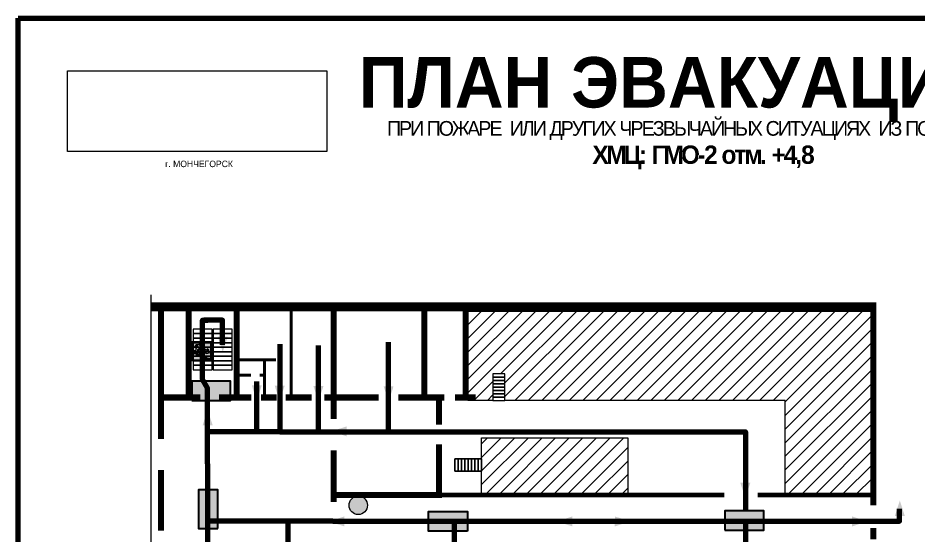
# Model space of a CAD drawing. Header units: millimetres. Extents: x 13114 to 67229, y 22859 to 38520.
# Drawn here: x 18739.7 to 19132.2, y 31856.5 to 32082.3 of the extents above; entities that cross this region are included whole.
import ezdxf

# ---------------------------------------------------------------- set-up
doc = ezdxf.new("R2010")
doc.units = ezdxf.units.MM
doc.layers.add('План_Штампы', color=7, linetype='Continuous')
doc.styles.add('обычный', font='arial.ttf')
picture_1 = doc.add_image_def('image1.jpg', size_in_pixel=(337, 105))

# ---------------------------------------------------------------- blocks, each defined once
blk = doc.blocks.new('A$C7B8C2D5B')
at = {"lineweight": 0}
h = blk.add_hatch(color=5, dxfattribs=at)
h.dxf.hatch_style = 1
h.paths.add_polyline_path([(1.4, -3.02, 1), (-2.11, -3.02, 1)])
at = {"color": 5, "lineweight": 0}
blk.add_circle((-0.36, -3.02), 1.75, dxfattribs=at)
blk = doc.blocks.new('A$C32E8229D')
at = {"true_color": 0xffffff}
blk.add_hatch(color=7, dxfattribs=at).paths.add_polyline_path([(0, 0), (0, -8), (16, -8), (16, 0)])
h = blk.add_hatch(color=126)
h.paths.add_polyline_path([(0.2, -0.2), (15.8, -0.2), (15.8, -7.8), (0.2, -7.8)])
h.paths.add_polyline_path([(13.49, -2.05), (12.08, -2.05), (11.37, -2.63, 0.162397), (11.29, -2.84), (11.29, -3.63), (10.35, -3.63), (10.35, -4.05), (11.68, -4.05), (11.68, -3.48), (12.26, -4.28), (11.29, -5.1), (11.29, -6.78), (11.85, -6.78), (11.85, -5.44), (12.8, -4.64), (12.8, -5.94), (14.46, -5.94), (14.46, -5.39), (13.45, -5.39), (13.45, -3.97), (12.46, -2.59), (13.15, -2.59), (13.69, -3.34), (14.18, -3)], flags=16)
h.paths.add_polyline_path([(10.74, -1.82, 1), (11.8, -1.82, 1)], flags=16)
h.paths.add_polyline_path([(9.39, -3.59), (5.99, -3.59), (6.56, -3.03), (5.91, -3.03), (5.1, -3.83), (5.91, -4.64), (6.56, -4.64), (5.99, -4.09), (9.39, -4.09)], flags=16)
h.paths.add_polyline_path([(4.29, -1.08), (1.72, -1.08), (1.72, -6.6), (4.29, -6.6)], flags=16)
at = {"color": 126}
blk.add_lwpolyline([(16, -8), (0, -8), (0, 0), (16, 0)], close=True, dxfattribs=at)
blk = doc.blocks.new('A$C7B4425F7')
at = {"true_color": 0xffffff}
blk.add_hatch(color=7, dxfattribs=at).paths.add_polyline_path([(0, 0), (-16, 0), (-16, -8), (0, -8)])
h = blk.add_hatch(color=126)
h.paths.add_polyline_path([(-0.2, -0.2), (-15.8, -0.2), (-15.8, -7.8), (-0.2, -7.8)])
h.paths.add_polyline_path([(-11.76, -2.03), (-11.76, -3.66), (-11.17, -3.66, -0.568275), (-11.17, -6.18), (-12.58, -6.18), (-12.58, -2.03)], flags=16)
h.paths.add_polyline_path([(-13.33, -4.12, -0.495768), (-13.59, -6.18), (-15.03, -6.18), (-15.03, -2.03), (-13.59, -2.03, -0.487973)], flags=16)
h.paths.add_polyline_path([(-10.25, -2.03), (-9.48, -2.03), (-9.48, -6.18), (-10.25, -6.18)], flags=16)
h.paths.add_polyline_path([(-13.84, -3.69), (-14.24, -3.69), (-14.24, -3.03), (-13.9, -3.03, -0.692621)], flags=0)
h.paths.add_polyline_path([(-9.15, -2.03), (-8.4, -2.03), (-8.04, -3.07), (-7.68, -2.03), (-6.93, -2.03), (-7.64, -4.1), (-6.93, -6.18), (-7.68, -6.18), (-8.04, -5.14), (-8.4, -6.18), (-9.15, -6.18), (-8.44, -4.1)], flags=16)
h.paths.add_polyline_path([(-11.76, -4.46), (-11.42, -4.46, -0.692621), (-11.36, -5.12), (-11.76, -5.12)], flags=0)
h.paths.add_polyline_path([(-13.9, -5.2), (-14.24, -5.2), (-14.24, -4.55), (-13.84, -4.55, -0.708038)], flags=0)
edge = h.paths.add_edge_path(flags=16)
edge.add_ellipse((-5.51, -4.08), major_axis=(0, 2.05), ratio=0.586184, start_angle=0, end_angle=360)
edge = h.paths.add_edge_path(flags=0)
edge.add_ellipse((-5.51, -4.08), major_axis=(0, 1.14), ratio=0.454828, start_angle=0, end_angle=360)
h.paths.add_polyline_path([(-4.13, -4.96, 0.377264), (-3.48, -4.52, 0.0555), (-3.16, -2.03), (-1.66, -2.03), (-1.66, -4.96), (-0.96, -4.96), (-0.96, -7.01), (-1.75, -7.01), (-1.75, -6.18), (-3.3, -6.18), (-3.3, -7.02), (-4.13, -7.02)], flags=16)
h.paths.add_polyline_path([(-2.73, -2.91), (-2.28, -2.91), (-2.28, -4.96), (-3.05, -4.96, 0.079136)], flags=0)
at = {"color": 126}
blk.add_lwpolyline([(-16, -8), (0, -8), (0, 0), (-16, 0)], close=True, dxfattribs=at)
blk = doc.blocks.new('вниз')
at = {"lineweight": 0, "true_color": 0xffffff}
h = blk.add_hatch(color=7, dxfattribs=at)
h.dxf.hatch_style = 1
h.paths.add_polyline_path([(40994.51, -4472.22), (40986.51, -4472.22), (40986.51, -4480.22), (40994.51, -4480.22)])
h.paths.add_polyline_path([(40994.31, -4472.42), (40994.31, -4480.01), (40986.71, -4480.01), (40986.71, -4472.42)], flags=16)
h.paths.add_polyline_path([(40988.43, -4473.53), (40989.43, -4473.53), (40990.19, -4473.96), (40990.19, -4474.6), (40991, -4474.6), (40991, -4475.06), (40989.73, -4475.06), (40989.73, -4474.46), (40989.3, -4475.18), (40990.17, -4475.7), (40990.17, -4477.11), (40989.63, -4477.11), (40989.63, -4476.01), (40988.94, -4475.59), (40988.94, -4476.46), (40988.94, -4476.46), (40987.47, -4476.46), (40987.26, -4476.46), (40987.26, -4475.92), (40988.4, -4475.92), (40988.4, -4475.2), (40989.1, -4473.99), (40988.66, -4473.99), (40988.24, -4474.7), (40987.86, -4474.47), (40988.41, -4473.56)], flags=0)
h.paths.add_polyline_path([(40990.55, -4473.29, -1), (40989.69, -4473.29, -1)], flags=0)
h.paths.add_polyline_path([(40988.85, -4476.89), (40988.85, -4477.43), (40990.1, -4477.43), (40990.1, -4477.99), (40991.34, -4477.99), (40991.34, -4478.54), (40992.59, -4478.54), (40992.59, -4479.09), (40993.83, -4479.09), (40993.83, -4479.52), (40992.17, -4479.52), (40992.17, -4478.97), (40990.91, -4478.97), (40990.91, -4478.41), (40989.68, -4478.41), (40989.68, -4477.86), (40988.43, -4477.86), (40988.43, -4477.31), (40987.6, -4477.31), (40987.18, -4477.31), (40987.18, -4476.89)], flags=0)
h.paths.add_polyline_path([(40991.61, -4475.33), (40993.12, -4476.2), (40992.9, -4475.27), (40993.48, -4475.6), (40993.83, -4476.88), (40992.56, -4477.22), (40991.97, -4476.88), (40992.9, -4476.61), (40991.38, -4475.74), (40991.58, -4475.39)], flags=0)
h.paths.add_polyline_path([(40990.19, -4473.96), (40989.43, -4473.53), (40988.43, -4473.53), (40988.41, -4473.56), (40987.86, -4474.47), (40988.24, -4474.7), (40988.66, -4473.99), (40989.1, -4473.99), (40988.4, -4475.2), (40988.4, -4475.92), (40987.26, -4475.92), (40987.26, -4476.46), (40987.47, -4476.46), (40988.94, -4476.46), (40988.94, -4476.27), (40988.94, -4475.59), (40989.63, -4476.01), (40989.63, -4477.11), (40990.17, -4477.11), (40990.17, -4475.7), (40989.3, -4475.18), (40989.73, -4474.46), (40989.73, -4475.06), (40991, -4475.06), (40991, -4474.6), (40990.19, -4474.6)], flags=0)
h.paths.add_polyline_path([(40990.55, -4473.29, 1), (40989.69, -4473.29, 1)], flags=0)
h.paths.add_polyline_path([(40991.61, -4475.33), (40991.58, -4475.39), (40991.38, -4475.74), (40992.9, -4476.61), (40991.97, -4476.88), (40992.56, -4477.22), (40993.83, -4476.88), (40993.48, -4475.6), (40992.9, -4475.27), (40993.12, -4476.2)], flags=0)
h.paths.add_polyline_path([(40990.1, -4477.43), (40988.85, -4477.43), (40988.85, -4476.89), (40987.18, -4476.89), (40987.18, -4477.31), (40987.6, -4477.31), (40988.43, -4477.31), (40988.43, -4477.86), (40989.68, -4477.86), (40989.68, -4478.41), (40990.91, -4478.41), (40990.91, -4478.97), (40992.17, -4478.97), (40992.17, -4479.52), (40993.83, -4479.52), (40993.83, -4479.09), (40992.59, -4479.09), (40992.59, -4478.54), (40991.34, -4478.54), (40991.34, -4477.99), (40990.1, -4477.99)], flags=0)
at = {"lineweight": 0}
h = blk.add_hatch(color=126, dxfattribs=at)
h.dxf.hatch_style = 1
h.paths.add_polyline_path([(40994.31, -4472.42), (40986.71, -4472.42), (40986.71, -4480.01), (40994.31, -4480.01)])
h.paths.add_polyline_path([(40988.43, -4473.53), (40989.43, -4473.53), (40990.19, -4473.96), (40990.19, -4474.6), (40991, -4474.6), (40991, -4475.06), (40989.73, -4475.06), (40989.73, -4474.46), (40989.3, -4475.18), (40990.17, -4475.7), (40990.17, -4477.11), (40989.63, -4477.11), (40989.63, -4476.01), (40988.94, -4475.59), (40988.94, -4476.46), (40988.94, -4476.46), (40987.47, -4476.46), (40987.26, -4476.46), (40987.26, -4475.92), (40988.4, -4475.92), (40988.4, -4475.2), (40989.1, -4473.99), (40988.66, -4473.99), (40988.24, -4474.7), (40987.86, -4474.47), (40988.41, -4473.56)], flags=16)
h.paths.add_polyline_path([(40990.55, -4473.29, -1), (40989.69, -4473.29, -1)], flags=16)
h.paths.add_polyline_path([(40988.85, -4476.89), (40988.85, -4477.43), (40990.1, -4477.43), (40990.1, -4477.99), (40991.34, -4477.99), (40991.34, -4478.54), (40992.59, -4478.54), (40992.59, -4479.09), (40993.83, -4479.09), (40993.83, -4479.52), (40992.17, -4479.52), (40992.17, -4478.97), (40990.91, -4478.97), (40990.91, -4478.41), (40989.68, -4478.41), (40989.68, -4477.86), (40988.43, -4477.86), (40988.43, -4477.31), (40987.6, -4477.31), (40987.18, -4477.31), (40987.18, -4476.89)], flags=16)
h.paths.add_polyline_path([(40991.61, -4475.33), (40993.12, -4476.2), (40992.9, -4475.27), (40993.48, -4475.6), (40993.83, -4476.88), (40992.56, -4477.22), (40991.97, -4476.88), (40992.9, -4476.61), (40991.38, -4475.74), (40991.58, -4475.39)], flags=16)
at = {"lineweight": 0, "true_color": 0xffffff}
h = blk.add_hatch(color=7, dxfattribs=at)
h.dxf.hatch_style = 1
h.paths.add_polyline_path([(40989.73, -4474.46), (40989.73, -4475.06), (40991, -4475.06), (40991, -4474.6), (40990.19, -4474.6), (40990.19, -4473.96), (40989.43, -4473.53), (40988.43, -4473.53), (40988.41, -4473.56), (40987.86, -4474.47), (40988.24, -4474.7), (40988.66, -4473.99), (40989.1, -4473.99), (40988.4, -4475.2), (40988.4, -4475.92), (40987.26, -4475.92), (40987.26, -4476.46), (40987.47, -4476.46), (40988.94, -4476.46), (40988.94, -4475.59), (40989.63, -4476.01), (40989.63, -4477.11), (40990.17, -4477.11), (40990.17, -4475.7), (40989.3, -4475.18)])
h.paths.add_polyline_path([(40989.69, -4473.29, 1), (40990.55, -4473.29, 1)])
h.paths.add_polyline_path([(40991.61, -4475.33), (40991.58, -4475.39), (40991.38, -4475.74), (40992.9, -4476.61), (40991.97, -4476.88), (40992.56, -4477.22), (40993.83, -4476.88), (40993.48, -4475.6), (40992.9, -4475.27), (40993.12, -4476.2)])
h.paths.add_polyline_path([(40990.1, -4477.43), (40988.85, -4477.43), (40988.85, -4476.89), (40987.18, -4476.89), (40987.18, -4477.31), (40987.6, -4477.31), (40988.43, -4477.31), (40988.43, -4477.86), (40989.68, -4477.86), (40989.68, -4478.41), (40990.91, -4478.41), (40990.91, -4478.97), (40992.17, -4478.97), (40992.17, -4479.52), (40993.83, -4479.52), (40993.83, -4479.09), (40992.59, -4479.09), (40992.59, -4478.54), (40991.34, -4478.54), (40991.34, -4477.99), (40990.1, -4477.99)])
at = {"color": 126, "lineweight": 0}
for points in [[(40986.51, -4472.22), (40994.51, -4472.22), (40994.51, -4480.22), (40986.51, -4480.22)], [(40986.71, -4472.42), (40994.31, -4472.42), (40994.31, -4480.01), (40986.71, -4480.01)]]:
    blk.add_lwpolyline(points, close=True, dxfattribs=at)
for points in [[(40987.47, -4476.46), (40987.26, -4476.46), (40987.26, -4475.92), (40988.4, -4475.92), (40988.4, -4475.2), (40989.1, -4473.99), (40988.66, -4473.99), (40988.24, -4474.7), (40987.86, -4474.47), (40988.41, -4473.56), (40988.43, -4473.53), (40989.43, -4473.53), (40990.19, -4473.96), (40990.19, -4474.6), (40991, -4474.6), (40991, -4475.06), (40989.73, -4475.06), (40989.73, -4474.46), (40989.3, -4475.18), (40990.17, -4475.7), (40990.17, -4477.11), (40989.63, -4477.11), (40989.63, -4476.01), (40988.94, -4475.59), (40988.94, -4476.46)], [(40987.6, -4477.31), (40987.18, -4477.31), (40987.18, -4476.89), (40988.85, -4476.89), (40988.85, -4477.43), (40990.1, -4477.43), (40990.1, -4477.99), (40991.34, -4477.99), (40991.34, -4478.54), (40992.59, -4478.54), (40992.59, -4479.09), (40993.83, -4479.09), (40993.83, -4479.52), (40992.17, -4479.52), (40992.17, -4478.97), (40990.91, -4478.97), (40990.91, -4478.41), (40989.68, -4478.41), (40989.68, -4477.86), (40988.43, -4477.86), (40988.43, -4477.31), (40987.6, -4477.31)], [(40987.47, -4476.46), (40988.94, -4476.46), (40988.94, -4476.27)], [(40991.58, -4475.39), (40991.38, -4475.74), (40992.9, -4476.61), (40991.97, -4476.88), (40992.56, -4477.22), (40993.83, -4476.88), (40993.48, -4475.6), (40992.9, -4475.27), (40993.12, -4476.2), (40991.61, -4475.33), (40991.58, -4475.39)]]:
    blk.add_lwpolyline(points, dxfattribs=at)
blk.add_circle((40990.12, -4473.29), 0.432, dxfattribs=at)

msp = doc.modelspace()

# ---------------------------------------------------------------- hatches: boundary and pattern name
at = {"lineweight": 0}
h = msp.add_hatch(dxfattribs=at)
h.set_pattern_fill('ANSI31', color=256, scale=1.32)
h.set_pattern_definition([(45, (-3839.1537, 20849.879), (-2.9634845, 2.9634845), [])])
h.paths.add_polyline_path([(19111.88, 31954.51), (18935.63, 31954.51), (18935.63, 31915.6), (18946.41, 31915.6), (18946.41, 31927.22), (18951.68, 31927.22), (18951.68, 31915.6), (19073.79, 31915.6), (19073.79, 31874.76), (19112.02, 31874.42)])
h = msp.add_hatch(dxfattribs=at)
h.set_pattern_fill('ANSI31', color=256, scale=1.32)
h.set_pattern_definition([(45, (-3764.2215, 21121.8077), (-2.9634845, 2.9634845), [])])
h.paths.add_polyline_path([(18941.65, 31899.3), (18941.65, 31890.07), (18941.65, 31884.8), (18941.65, 31874.93), (19005.27, 31874.93), (19005.27, 31899.3)])

# ---------------------------------------------------------------- linework, layer by layer
at = {"color": 1, "lineweight": 100}
msp.add_lwpolyline([(18739.68, 32082.29), (19339.68, 32082.29), (19339.68, 31687.29), (18739.68, 31687.29)], close=True, dxfattribs=at)
at = {"lineweight": 0}
for points in [[(18797.55, 31961.66), (18797.55, 31751.79)], [(19073.83, 31874.69), (19073.83, 31915.53), (18951.73, 31915.53), (18951.73, 31927.15), (18946.46, 31927.15), (18946.46, 31915.53), (18935.68, 31915.53), (18935.68, 31954.44), (19111.93, 31954.44), (19111.93, 31874.36), (19073.83, 31874.36), (19073.83, 31879.95)], [(18935.68, 31915.53), (18935.68, 31954.44), (19111.93, 31954.44), (19112.07, 31874.36), (19073.83, 31874.69), (19073.83, 31915.22), (19073.83, 31915.53), (18951.73, 31915.53), (18951.73, 31927.15), (18946.46, 31927.15), (18946.46, 31915.53), (18935.68, 31915.53), (18935.68, 31954.44), (19111.93, 31954.44)], [(18930.02, 31890.07), (18941.65, 31890.07), (18941.65, 31899.3), (19005.27, 31899.3), (19005.27, 31874.93), (18941.65, 31874.93), (18941.65, 31884.8), (18930.02, 31884.8), (18930.02, 31890.07), (18941.65, 31890.07), (18941.65, 31884.8)]]:
    msp.add_lwpolyline(points, dxfattribs=at)
for points, const_width in [([(18797.55, 31956.41), (19113.61, 31956.41)], 3.96), ([(18801.98, 31956.34), (18801.98, 31898.8)], 2.64), ([(18814.05, 31916.86), (18814.05, 31956.22)], 2.64), ([(18834.96, 31916.62), (18834.96, 31955.88)], 2.64), ([(18858.71, 31916.86), (18858.71, 31956.27)], 1.32), ([(18877.22, 31907.54), (18877.22, 31956.27)], 2.64), ([(18916.74, 31916.86), (18916.74, 31955.92)], 2.64), ([(19112.25, 31869.84), (19112.25, 31956.34)], 2.64), ([(18934.66, 31916.86), (18934.66, 31954.7)], 2.64), ([(18846.99, 31916.86), (18846.99, 31933.23), (18852.03, 31933.23), (18834.96, 31933.23), (18834.96, 31916.86)], 1.32), ([(18835.67, 31926.61), (18841.15, 31926.61)], 1.32), ([(18846.99, 31926.61), (18844.89, 31926.61)], 1.32), ([(18802.18, 31916.86), (18819.09, 31916.86)], 2.64), ([(18827.19, 31916.86), (18841.28, 31916.86)], 2.64), ([(18845.59, 31916.86), (18852.37, 31916.86)], 2.64), ([(18856.34, 31916.86), (18867.61, 31916.86)], 2.64), ([(18873.15, 31916.86), (18896.85, 31916.86)], 2.64), ([(18905.31, 31916.86), (18925.33, 31916.86)], 2.64), ([(18923.09, 31916.86), (18923.09, 31905.09)], 2.64), ([(18929.99, 31916.86), (18939.01, 31916.86)], 2.64), ([(18923.09, 31896.51), (18923.09, 31874.36), (18877.22, 31874.36), (18877.22, 31893.81)], 2.64), ([(18801.98, 31885.27), (18801.98, 31858.85)], 2.64), ([(18877.22, 31874.36), (18877.22, 31871.27)], 2.64), ([(18923.09, 31874.36), (19047.43, 31874.36)], 1.98), ([(19061.87, 31874.36), (19112.07, 31874.36)], 1.98), ([(19112.25, 31855.03), (19112.25, 31860)], 2.64)]:
    msp.add_lwpolyline(points, dxfattribs=dict(at, const_width=const_width))
at = {"color": 126, "lineweight": 100, "true_color": 0x008754}
for points in [[(18822.18, 31888.02), (18822.18, 31920.94), (18820.08, 31924.76), (18820.08, 31950.6), (18822.31, 31950.6)], [(18828.81, 31939.84), (18828.81, 31950.6), (18820.62, 31950.6)], [(18853.69, 31940.14), (18853.69, 31901.97), (18901.09, 31901.97), (18901.09, 31940.97)], [(18870.56, 31901.97), (18870.56, 31939.5)], [(18843.72, 31901.97), (18843.72, 31923.89)], [(18853.69, 31901.97), (18822.18, 31901.97)], [(18901.09, 31901.97), (19056.53, 31901.97), (19056.53, 31867.51)], [(18822.18, 31888.02), (18822.18, 31786.62)], [(18876.89, 31862.95), (19123.66, 31862.95), (19123.66, 31868.27)], [(18876.89, 31862.95), (18822.18, 31862.95)], [(18857.34, 31831.23), (18857.34, 31862.95)], [(18929.73, 31862.95), (18929.73, 31811.94)], [(19056.53, 31862.95), (19056.53, 31821)]]:
    msp.add_lwpolyline(points, dxfattribs=at)
at = {"lineweight": 0}
for points in [[(18816.05, 31944.72), (18824.27, 31944.72), (18824.27, 31946.7), (18816.05, 31946.7)], [(18824.68, 31944.72), (18832.9, 31944.72), (18832.9, 31946.7), (18824.68, 31946.7)], [(18816.05, 31942.75), (18824.27, 31942.75), (18824.27, 31944.72), (18816.05, 31944.72)], [(18816.05, 31940.77), (18824.27, 31940.77), (18824.27, 31942.75), (18816.05, 31942.75)], [(18824.68, 31942.75), (18832.9, 31942.75), (18832.9, 31944.72), (18824.68, 31944.72)], [(18824.68, 31940.77), (18832.9, 31940.77), (18832.9, 31942.75), (18824.68, 31942.75)], [(18816.05, 31938.8), (18824.27, 31938.8), (18824.27, 31940.77), (18816.05, 31940.77)], [(18816.05, 31936.82), (18824.27, 31936.82), (18824.27, 31938.8), (18816.05, 31938.8)], [(18824.68, 31938.8), (18832.9, 31938.8), (18832.9, 31940.77), (18824.68, 31940.77)], [(18824.68, 31936.82), (18832.9, 31936.82), (18832.9, 31938.8), (18824.68, 31938.8)], [(18816.05, 31934.85), (18824.27, 31934.85), (18824.27, 31936.82), (18816.05, 31936.82)], [(18816.05, 31932.88), (18824.27, 31932.88), (18824.27, 31934.85), (18816.05, 31934.85)], [(18824.68, 31934.85), (18832.9, 31934.85), (18832.9, 31936.82), (18824.68, 31936.82)], [(18824.68, 31932.88), (18832.9, 31932.88), (18832.9, 31934.85), (18824.68, 31934.85)], [(18816.05, 31930.9), (18824.27, 31930.9), (18824.27, 31932.88), (18816.05, 31932.88)], [(18816.05, 31928.93), (18824.27, 31928.93), (18824.27, 31930.9), (18816.05, 31930.9)], [(18824.68, 31930.9), (18832.9, 31930.9), (18832.9, 31932.88), (18824.68, 31932.88)], [(18824.68, 31928.93), (18832.9, 31928.93), (18832.9, 31930.9), (18824.68, 31930.9)], [(18951.73, 31927.15), (18946.46, 31927.15), (18946.46, 31925.7), (18951.73, 31925.7)], [(18951.73, 31925.7), (18946.46, 31925.7), (18946.46, 31924.25), (18951.73, 31924.25)], [(18951.73, 31924.25), (18946.46, 31924.25), (18946.46, 31922.79), (18951.73, 31922.79)], [(18951.73, 31922.79), (18946.46, 31922.79), (18946.46, 31921.34), (18951.73, 31921.34)], [(18951.73, 31921.34), (18946.46, 31921.34), (18946.46, 31919.89), (18951.73, 31919.89)], [(18951.73, 31919.89), (18946.46, 31919.89), (18946.46, 31918.44), (18951.73, 31918.44)], [(18951.73, 31918.44), (18946.46, 31918.44), (18946.46, 31916.98), (18951.73, 31916.98)], [(18951.73, 31916.98), (18946.46, 31916.98), (18946.46, 31915.53), (18951.73, 31915.53)], [(18930.02, 31890.07), (18930.02, 31884.8), (18931.48, 31884.8), (18931.48, 31890.07)], [(18931.48, 31890.07), (18931.48, 31884.8), (18932.93, 31884.8), (18932.93, 31890.07)], [(18932.93, 31890.07), (18932.93, 31884.8), (18934.38, 31884.8), (18934.38, 31890.07)], [(18934.38, 31890.07), (18934.38, 31884.8), (18935.84, 31884.8), (18935.84, 31890.07)], [(18935.84, 31890.07), (18935.84, 31884.8), (18937.29, 31884.8), (18937.29, 31890.07)], [(18937.29, 31890.07), (18937.29, 31884.8), (18938.74, 31884.8), (18938.74, 31890.07)], [(18938.74, 31890.07), (18938.74, 31884.8), (18940.19, 31884.8), (18940.19, 31890.07)], [(18940.19, 31890.07), (18940.19, 31884.8), (18941.65, 31884.8), (18941.65, 31890.07)]]:
    msp.add_lwpolyline(points, close=True, dxfattribs=at)
at = {"layer": 'План_Штампы', "color": 126, "true_color": 0x008754}
for points in [[(18826.68, 31943.43), (18831.04, 31943.42), (18828.88, 31936.72)], [(18841.52, 31922.17), (18845.88, 31922.16), (18843.72, 31915.46)], [(18851.49, 31922.03), (18855.85, 31922.01), (18853.69, 31915.32)], [(18868.36, 31921.86), (18872.72, 31921.85), (18870.56, 31915.15)], [(18898.92, 31921.79), (18903.28, 31921.78), (18901.12, 31915.08)], [(18824.48, 31904.79), (18820.11, 31904.8), (18822.27, 31911.5)], [(18882.86, 31904.29), (18882.85, 31899.93), (18876.15, 31902.09)], [(19054.34, 31879.71), (19058.7, 31879.7), (19056.54, 31873)], [(19126.02, 31865.21), (19121.66, 31865.22), (19123.82, 31871.92)], [(18881.84, 31865.05), (18881.83, 31860.69), (18875.13, 31862.85)], [(18981.14, 31865.05), (18981.13, 31860.69), (18974.44, 31862.85)], [(18999.67, 31860.66), (18999.68, 31865.03), (19006.38, 31862.87)], [(19102.98, 31860.66), (19102.99, 31865.03), (19109.69, 31862.87)]]:
    msp.add_solid(points, dxfattribs=at)

# ---------------------------------------------------------------- block references
at = {"color": 126, "true_color": 0x008754, "xscale": 1.056, "yscale": 1.056, "zscale": 1.056}
msp.add_blockref('вниз', (-24466.42, 36663.99), dxfattribs=at)
at = {"xscale": 2.299354837059975, "yscale": 2.299354837059975, "zscale": 2.299354837059975}
msp.add_blockref('A$C7B8C2D5B', (18888.72, 31876.82), dxfattribs=at)
at = {"layer": 'План_Штампы', "xscale": 1.056, "yscale": 1.056, "zscale": 1.056}
msp.add_blockref('A$C7B4425F7', (18832.23, 31923.99), dxfattribs=at)
at = {"layer": 'План_Штампы', "color": 126, "true_color": 0x008754}
for p, xscale, yscale, zscale, rotation in [((18818.35, 31876.65), -1.056, 1.056, 1.056, 90), ((18918.45, 31867.17), 1.069211497406977, 1.069211497406977, 1.069211497406977, 359.9978653237145)]:
    msp.add_blockref('A$C32E8229D', p, dxfattribs=dict(at, xscale=xscale, yscale=yscale, zscale=zscale, rotation=rotation))
at = {"layer": 'План_Штампы', "color": 126, "true_color": 0x008754, "xscale": -1.056, "yscale": 1.056, "zscale": 1.056}
msp.add_blockref('A$C32E8229D', (19064.53, 31867.51), dxfattribs=at)

# ---------------------------------------------------------------- texts
at = {"lineweight": 0, "style": 'обычный'}
for s, insert, char_height, width, attachment_point in [('{\\fProxima Nova Rg|b1|i0|c204|p2;ПЛАН ЭВАКУАЦИИ}', (18888.17, 32065.26), 22, 493.8901, 1), ('\\pi-8.4,l8.4,t8.4;{\\fProxima Nova Rg|b0|i0|c204|p2;г. МОНЧЕГОРСК\\H1.1997x; }', (18818.55, 32018.67), 2.8, 126.6484, 5)]:
    msp.add_mtext(s, dxfattribs=dict(at, insert=insert, char_height=char_height, width=width, attachment_point=attachment_point))
at = {"color": 0, "lineweight": 0, "insert": (19037.87, 32037.56), "char_height": 8, "width": 449.2158, "attachment_point": 5, "style": 'обычный'}
msp.add_mtext('{\\fArial Black|b1|i0|c204|p34;\\H2x;\\T0.85;  \\fArial Narrow|b0|i0|c204|p34;\\H0.8x;\\W0.9;\\P\\fProxima Nova Rg|b0|i0|c204|p2;\\H0.5x;\\W1;\\C256;ПРИ ПОЖАРЕ  ИЛИ ДРУГИХ ЧРЕЗВЫЧАЙНЫХ СИТУАЦИЯХ  ИЗ ПОМЕЩЕНИЙ \\fProxima Nova Rg|b1|i0|c204|p2;\\H1.25x;\\PХМЦ: ГМО-2 отм. +4,8}', dxfattribs=at)

# ---------------------------------------------------------------- pictures from other files: only their frames are drawn
at = {"color": 7, "lineweight": 0, "true_color": 0xf5f5ff}
image = msp.add_image(picture_1, insert=(18761.17, 32024.05), size_in_units=(113.11, 35.24), dxfattribs=at)
image.dxf.flags = 7

doc.saveas('drawing.dxf')
